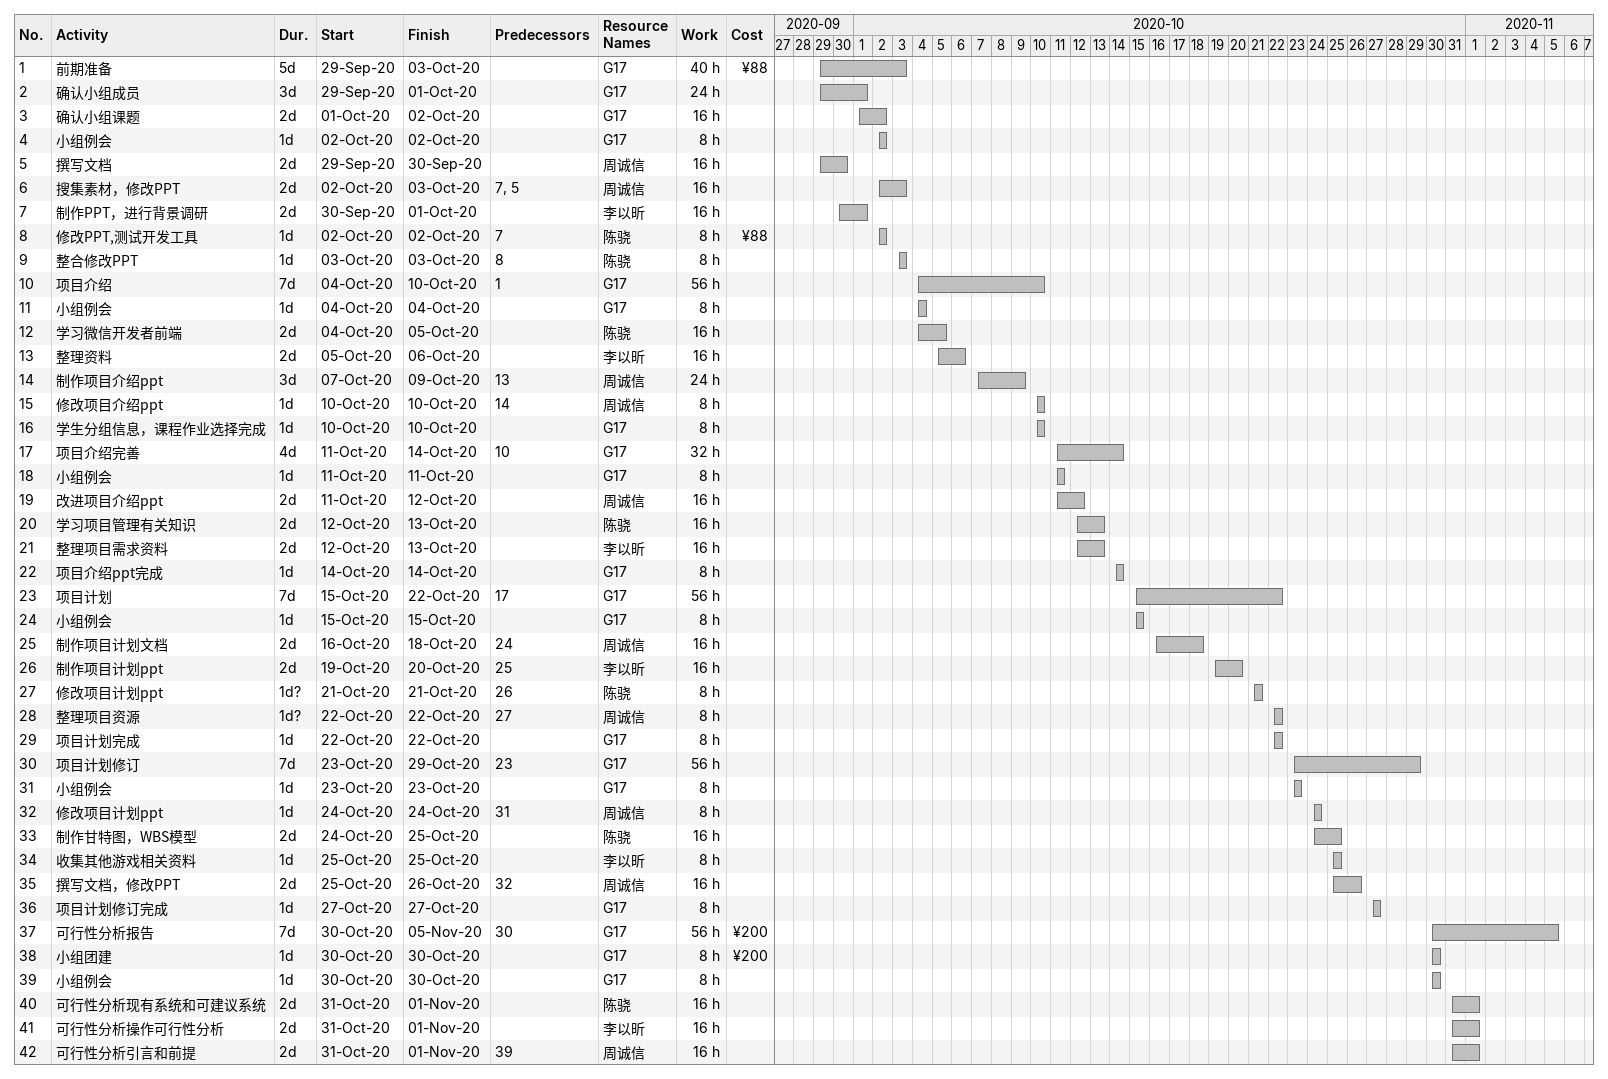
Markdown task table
| ID | Task | Duration | Start | Finish | Predecessors | Resources | Work (h) | Cost (¥) |
|---|---|---|---|---|---|---|---|---|
| 1 | 前期准备 | 5d | 2020-09-29 | 2020-10-03 |  | G17 | 40 | 88 |
| 2 | 确认小组成员 | 3d | 2020-09-29 | 2020-10-01 |  | G17 | 24 |  |
| 3 | 确认小组课题 | 2d | 2020-10-01 | 2020-10-02 |  | G17 | 16 |  |
| 4 | 小组例会 | 1d | 2020-10-02 | 2020-10-02 |  | G17 | 8 |  |
| 5 | 撰写文档 | 2d | 2020-09-29 | 2020-09-30 |  | 周诚信 | 16 |  |
| 6 | 搜集素材，修改PPT | 2d | 2020-10-02 | 2020-10-03 | 7, 5 | 周诚信 | 16 |  |
| 7 | 制作PPT，进行背景调研 | 2d | 2020-09-30 | 2020-10-01 |  | 李以昕 | 16 |  |
| 8 | 修改PPT,测试开发工具 | 1d | 2020-10-02 | 2020-10-02 | 7 | 陈骁 | 8 | 88 |
| 9 | 整合修改PPT | 1d | 2020-10-03 | 2020-10-03 | 8 | 陈骁 | 8 |  |
| 10 | 项目介绍 | 7d | 2020-10-04 | 2020-10-10 | 1 | G17 | 56 |  |
| 11 | 小组例会 | 1d | 2020-10-04 | 2020-10-04 |  | G17 | 8 |  |
| 12 | 学习微信开发者前端 | 2d | 2020-10-04 | 2020-10-05 |  | 陈骁 | 16 |  |
| 13 | 整理资料 | 2d | 2020-10-05 | 2020-10-06 |  | 李以昕 | 16 |  |
| 14 | 制作项目介绍ppt | 3d | 2020-10-07 | 2020-10-09 | 13 | 周诚信 | 24 |  |
| 15 | 修改项目介绍ppt | 1d | 2020-10-10 | 2020-10-10 | 14 | 周诚信 | 8 |  |
| 16 | 学生分组信息，课程作业选择完成 | 1d | 2020-10-10 | 2020-10-10 |  | G17 | 8 |  |
| 17 | 项目介绍完善 | 4d | 2020-10-11 | 2020-10-14 | 10 | G17 | 32 |  |
| 18 | 小组例会 | 1d | 2020-10-11 | 2020-10-11 |  | G17 | 8 |  |
| 19 | 改进项目介绍ppt | 2d | 2020-10-11 | 2020-10-12 |  | 周诚信 | 16 |  |
| 20 | 学习项目管理有关知识 | 2d | 2020-10-12 | 2020-10-13 |  | 陈骁 | 16 |  |
| 21 | 整理项目需求资料 | 2d | 2020-10-12 | 2020-10-13 |  | 李以昕 | 16 |  |
| 22 | 项目介绍ppt完成 | 1d | 2020-10-14 | 2020-10-14 |  | G17 | 8 |  |
| 23 | 项目计划 | 7d | 2020-10-15 | 2020-10-22 | 17 | G17 | 56 |  |
| 24 | 小组例会 | 1d | 2020-10-15 | 2020-10-15 |  | G17 | 8 |  |
| 25 | 制作项目计划文档 | 2d | 2020-10-16 | 2020-10-18 | 24 | 周诚信 | 16 |  |
| 26 | 制作项目计划ppt | 2d | 2020-10-19 | 2020-10-20 | 25 | 李以昕 | 16 |  |
| 27 | 修改项目计划ppt | 1d? | 2020-10-21 | 2020-10-21 | 26 | 陈骁 | 8 |  |
| 28 | 整理项目资源 | 1d? | 2020-10-22 | 2020-10-22 | 27 | 周诚信 | 8 |  |
| 29 | 项目计划完成 | 1d | 2020-10-22 | 2020-10-22 |  | G17 | 8 |  |
| 30 | 项目计划修订 | 7d | 2020-10-23 | 2020-10-29 | 23 | G17 | 56 |  |
| 31 | 小组例会 | 1d | 2020-10-23 | 2020-10-23 |  | G17 | 8 |  |
| 32 | 修改项目计划ppt | 1d | 2020-10-24 | 2020-10-24 | 31 | 周诚信 | 8 |  |
| 33 | 制作甘特图，WBS模型 | 2d | 2020-10-24 | 2020-10-25 |  | 陈骁 | 16 |  |
| 34 | 收集其他游戏相关资料 | 1d | 2020-10-25 | 2020-10-25 |  | 李以昕 | 8 |  |
| 35 | 撰写文档，修改PPT | 2d | 2020-10-25 | 2020-10-26 | 32 | 周诚信 | 16 |  |
| 36 | 项目计划修订完成 | 1d | 2020-10-27 | 2020-10-27 |  | G17 | 8 |  |
| 37 | 可行性分析报告 | 7d | 2020-10-30 | 2020-11-05 | 30 | G17 | 56 | 200 |
| 38 | 小组团建 | 1d | 2020-10-30 | 2020-10-30 |  | G17 | 8 | 200 |
| 39 | 小组例会 | 1d | 2020-10-30 | 2020-10-30 |  | G17 | 8 |  |
| 40 | 可行性分析现有系统和可建议系统 | 2d | 2020-10-31 | 2020-11-01 |  | 陈骁 | 16 |  |
| 41 | 可行性分析操作可行性分析 | 2d | 2020-10-31 | 2020-11-01 |  | 李以昕 | 16 |  |
| 42 | 可行性分析引言和前提 | 2d | 2020-10-31 | 2020-11-01 | 39 | 周诚信 | 16 |  |
